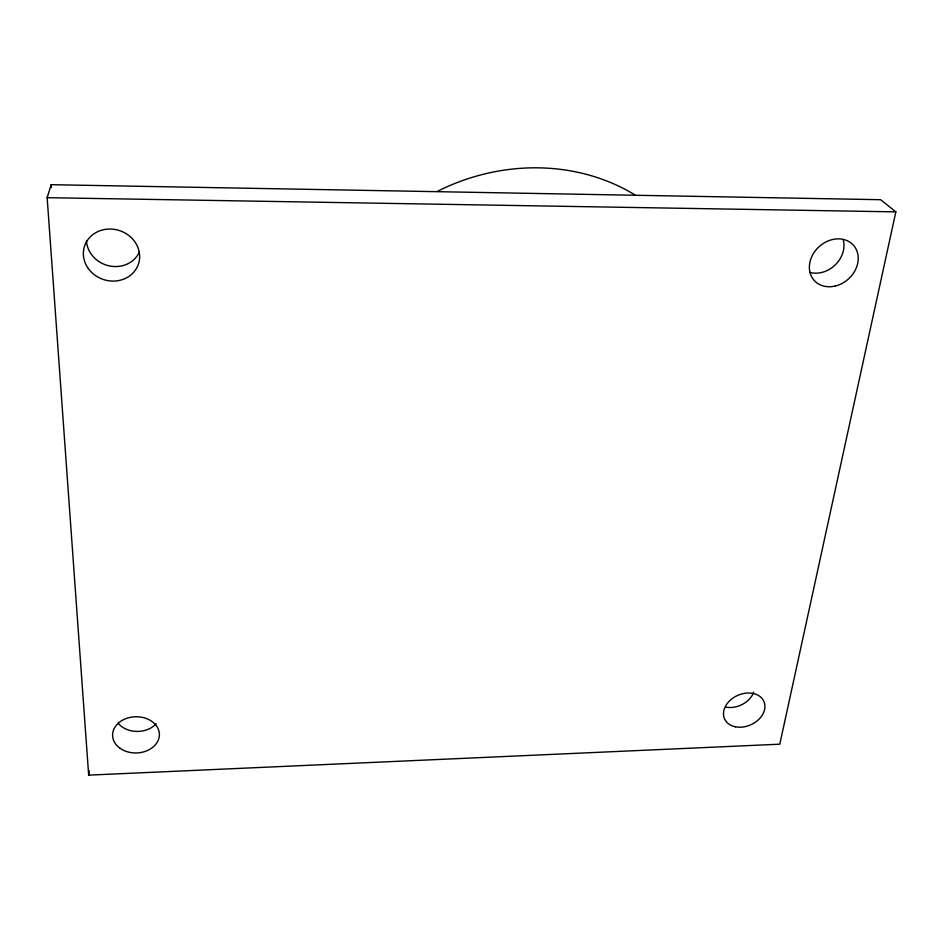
<?xml version="1.0" encoding="UTF-8"?>
<svg xmlns="http://www.w3.org/2000/svg" width="943" height="943" viewBox="0 0 943 943"><rect width="100%" height="100%" fill="white"/><g stroke="black" fill="none" stroke-linecap="round" stroke-linejoin="round"><path stroke-width="1.41" d="M88.677 775.134L47.15 197.676L51.193 184.687L880.585 199.704L895.85 211.869L779.79 744.192L88.677 775.134L89.161 770.749M47.15 197.676L895.85 211.869M51.193 184.687L51.405 187.622M437.8 191.146A198.89 177.532 -25.3 0 1 635.052 194.989M843.195 239.687A25.779 21.477 -42.5 0 1 835.274 264.853A25.779 21.477 -42.5 0 1 809.683 272.35M753.705 692.162A21.111 15.948 -24 0 1 725.969 707.144M156.173 723.776A22.927 17.893 -1.2 0 1 118.205 723.34M139.434 251.887A27.748 25.249 19.5 0 1 109.482 265.938A27.748 25.249 19.5 0 1 86.473 240.925M835.168 286.059A26.357 21.819 -42 0 0 854.228 246.182A26.357 21.819 -42 0 0 811.982 256.178A26.357 21.819 -42 0 0 835.168 286.059M735.481 726.805A21.512 16.09 -23.9 0 0 764.844 705.01A21.512 16.09 -23.9 0 0 732.31 698.527A21.512 16.09 -23.9 0 0 735.481 726.805M119.985 748.235A23.41 18.106 -1.5 0 0 158.778 738.734A23.41 18.106 -1.5 0 0 129.191 717.599A23.41 18.106 -1.5 0 0 119.985 748.235M87.711 267.671A28.408 25.756 18.4 0 0 136.44 268.472A28.408 25.756 18.4 0 0 110.355 229.031A28.408 25.756 18.4 0 0 87.711 267.671"/></g></svg>
